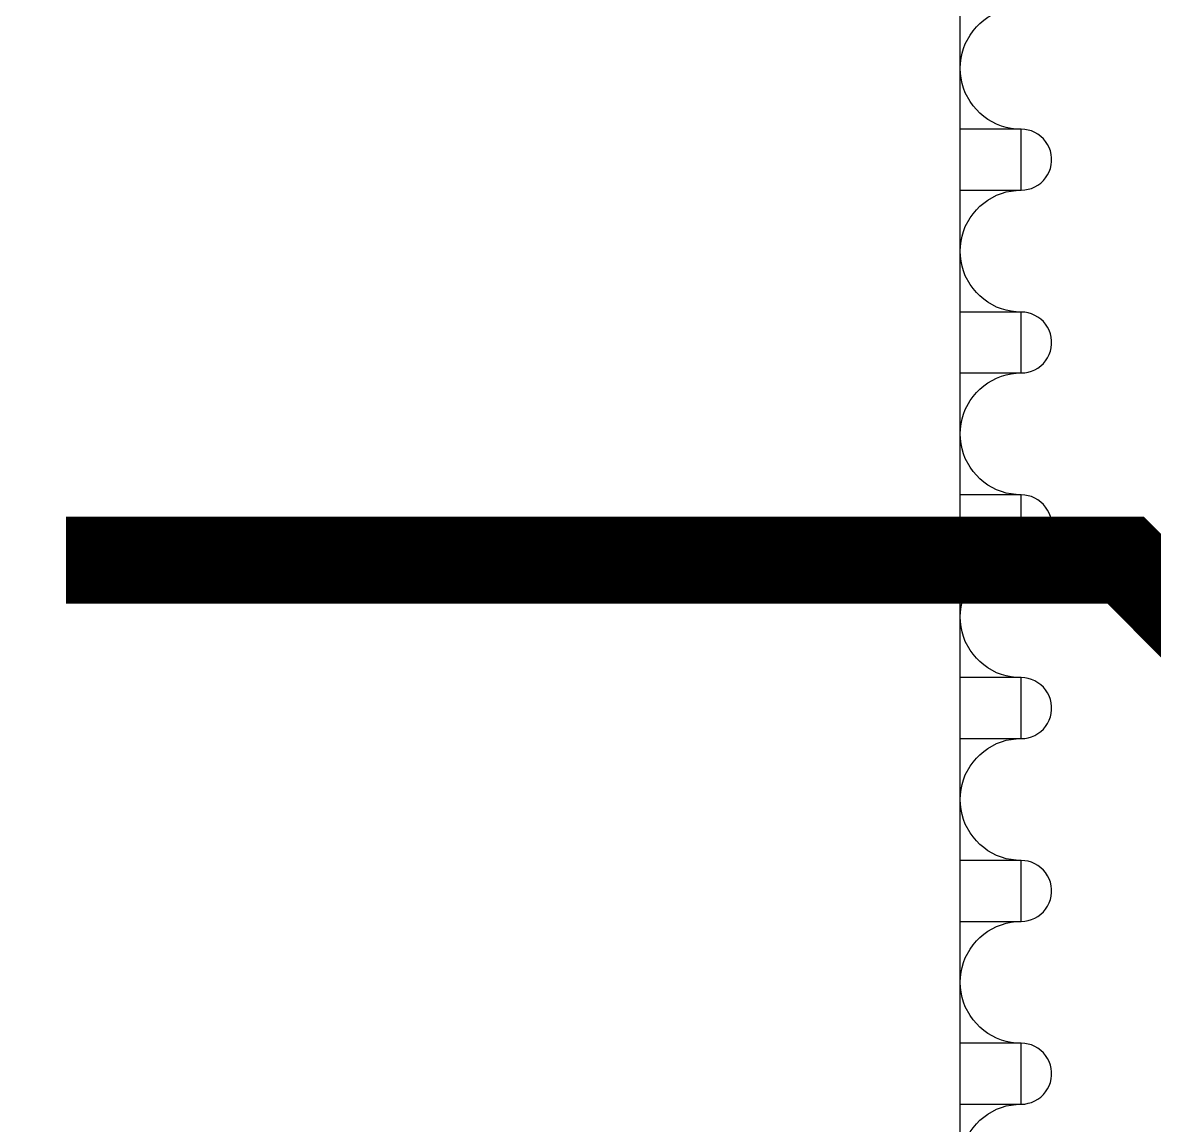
# Model space of a CAD drawing. Extents: x 190.8 to 267.1, y 124 to 174.8.
# Drawn here: x 232.287 to 233.588, y 159.796 to 161.063 of the extents above; entities that cross this region are included whole.
import ezdxf

# ---------------------------------------------------------------- set-up
doc = ezdxf.new("R2010")
doc.units = 0
doc.header["$MEASUREMENT"] = 0

msp = doc.modelspace()

# ---------------------------------------------------------------- linework, layer by layer
for points in [[(233.3646, 159.3856), (233.3646, 161.4023)], [(233.3646, 161.0106), (233.3649, 161.0163), (233.3656, 161.0221), (233.3666, 161.0278), (233.3684, 161.0333), (233.3704, 161.0388), (233.3759, 161.0488), (233.3794, 161.0536), (233.3831, 161.0581), (233.3871, 161.0621), (233.3916, 161.0658), (233.3964, 161.0693), (233.4064, 161.0748), (233.4119, 161.0768), (233.4174, 161.0786), (233.4231, 161.0796), (233.4289, 161.0803), (233.4346, 161.0806)], [(233.4346, 160.9406), (233.4289, 160.9408), (233.4231, 160.9416), (233.4174, 160.9426), (233.4119, 160.9443), (233.4064, 160.9463), (233.3964, 160.9518), (233.3916, 160.9553), (233.3871, 160.9591), (233.3831, 160.9631), (233.3794, 160.9676), (233.3759, 160.9723), (233.3704, 160.9823), (233.3684, 160.9878), (233.3666, 160.9933), (233.3656, 160.9991), (233.3649, 161.0048), (233.3646, 161.0106)], [(233.3646, 160.8706), (233.4346, 160.8706), (233.4346, 160.9406), (233.3646, 160.9406)], [(233.4346, 160.8706), (233.4386, 160.8708), (233.4426, 160.8716), (233.4466, 160.8726), (233.4504, 160.8743), (233.4539, 160.8763), (233.4571, 160.8788), (233.4601, 160.8816), (233.4626, 160.8846), (233.4649, 160.8881), (233.4669, 160.8918), (233.4681, 160.8956), (233.4691, 160.8996), (233.4696, 160.9036), (233.4696, 160.9076), (233.4691, 160.9116), (233.4681, 160.9156), (233.4669, 160.9196), (233.4649, 160.9231), (233.4626, 160.9266), (233.4601, 160.9296), (233.4571, 160.9323), (233.4539, 160.9348), (233.4504, 160.9368), (233.4466, 160.9386), (233.4426, 160.9396), (233.4386, 160.9403), (233.4346, 160.9406)], [(233.3646, 160.8006), (233.3649, 160.8063), (233.3656, 160.8121), (233.3666, 160.8178), (233.3684, 160.8233), (233.3704, 160.8288), (233.3759, 160.8388), (233.3794, 160.8436), (233.3831, 160.8481), (233.3871, 160.8521), (233.3916, 160.8558), (233.3964, 160.8593), (233.4064, 160.8648), (233.4119, 160.8668), (233.4174, 160.8686), (233.4231, 160.8696), (233.4289, 160.8703), (233.4346, 160.8706)], [(233.4346, 160.7306), (233.4289, 160.7308), (233.4231, 160.7316), (233.4174, 160.7326), (233.4119, 160.7343), (233.4064, 160.7363), (233.3964, 160.7418), (233.3916, 160.7453), (233.3871, 160.7491), (233.3831, 160.7531), (233.3794, 160.7576), (233.3759, 160.7623), (233.3704, 160.7723), (233.3684, 160.7778), (233.3666, 160.7833), (233.3656, 160.7891), (233.3649, 160.7948), (233.3646, 160.8006)], [(233.3646, 160.6606), (233.4346, 160.6606), (233.4346, 160.7306), (233.3646, 160.7306)], [(233.4346, 160.6606), (233.4386, 160.6608), (233.4426, 160.6616), (233.4466, 160.6626), (233.4504, 160.6643), (233.4539, 160.6663), (233.4571, 160.6688), (233.4601, 160.6716), (233.4626, 160.6746), (233.4649, 160.6781), (233.4669, 160.6818), (233.4681, 160.6856), (233.4691, 160.6896), (233.4696, 160.6936), (233.4696, 160.6976), (233.4691, 160.7016), (233.4681, 160.7056), (233.4669, 160.7096), (233.4649, 160.7131), (233.4626, 160.7166), (233.4601, 160.7196), (233.4571, 160.7223), (233.4539, 160.7248), (233.4504, 160.7268), (233.4466, 160.7286), (233.4426, 160.7296), (233.4386, 160.7303), (233.4346, 160.7306)], [(233.3646, 160.5906), (233.3649, 160.5963), (233.3656, 160.6021), (233.3666, 160.6078), (233.3684, 160.6133), (233.3704, 160.6188), (233.3759, 160.6288), (233.3794, 160.6336), (233.3831, 160.6381), (233.3871, 160.6421), (233.3916, 160.6458), (233.3964, 160.6493), (233.4064, 160.6548), (233.4119, 160.6568), (233.4174, 160.6586), (233.4231, 160.6596), (233.4289, 160.6603), (233.4346, 160.6606)], [(233.4346, 160.5206), (233.4289, 160.5208), (233.4231, 160.5216), (233.4174, 160.5226), (233.4119, 160.5243), (233.4064, 160.5263), (233.3964, 160.5318), (233.3916, 160.5353), (233.3871, 160.5391), (233.3831, 160.5431), (233.3794, 160.5476), (233.3759, 160.5523), (233.3704, 160.5623), (233.3684, 160.5678), (233.3666, 160.5733), (233.3656, 160.5791), (233.3649, 160.5848), (233.3646, 160.5906)], [(233.3646, 160.4506), (233.4346, 160.4506), (233.4346, 160.5206), (233.3646, 160.5206)], [(233.4346, 160.4506), (233.4386, 160.4508), (233.4426, 160.4516), (233.4466, 160.4526), (233.4504, 160.4543), (233.4539, 160.4563), (233.4571, 160.4588), (233.4601, 160.4616), (233.4626, 160.4646), (233.4649, 160.4681), (233.4669, 160.4718), (233.4681, 160.4756), (233.4691, 160.4796), (233.4696, 160.4836), (233.4696, 160.4876), (233.4691, 160.4916), (233.4681, 160.4956), (233.4669, 160.4996), (233.4649, 160.5031), (233.4626, 160.5066), (233.4601, 160.5096), (233.4571, 160.5123), (233.4539, 160.5148), (233.4504, 160.5168), (233.4466, 160.5186), (233.4426, 160.5196), (233.4386, 160.5203), (233.4346, 160.5206)], [(233.3646, 160.3806), (233.3649, 160.3863), (233.3656, 160.3921), (233.3666, 160.3978), (233.3684, 160.4033), (233.3704, 160.4088), (233.3759, 160.4188), (233.3794, 160.4236), (233.3831, 160.4281), (233.3871, 160.4321), (233.3916, 160.4358), (233.3964, 160.4393), (233.4064, 160.4448), (233.4119, 160.4468), (233.4174, 160.4486), (233.4231, 160.4496), (233.4289, 160.4503), (233.4346, 160.4506)], [(233.4346, 160.3106), (233.4289, 160.3108), (233.4231, 160.3116), (233.4174, 160.3126), (233.4119, 160.3143), (233.4064, 160.3163), (233.3964, 160.3218), (233.3916, 160.3253), (233.3871, 160.3291), (233.3831, 160.3331), (233.3794, 160.3376), (233.3759, 160.3423), (233.3704, 160.3523), (233.3684, 160.3578), (233.3666, 160.3633), (233.3656, 160.3691), (233.3649, 160.3748), (233.3646, 160.3806)], [(233.3646, 160.2406), (233.4346, 160.2406), (233.4346, 160.3106), (233.3646, 160.3106)], [(233.4346, 160.2406), (233.4386, 160.2408), (233.4426, 160.2416), (233.4466, 160.2426), (233.4504, 160.2443), (233.4539, 160.2463), (233.4571, 160.2488), (233.4601, 160.2516), (233.4626, 160.2546), (233.4649, 160.2581), (233.4669, 160.2618), (233.4681, 160.2656), (233.4691, 160.2696), (233.4696, 160.2736), (233.4696, 160.2776), (233.4691, 160.2816), (233.4681, 160.2856), (233.4669, 160.2896), (233.4649, 160.2931), (233.4626, 160.2966), (233.4601, 160.2996), (233.4571, 160.3023), (233.4539, 160.3048), (233.4504, 160.3068), (233.4466, 160.3086), (233.4426, 160.3096), (233.4386, 160.3103), (233.4346, 160.3106)], [(233.3646, 160.1706), (233.3649, 160.1763), (233.3656, 160.1821), (233.3666, 160.1878), (233.3684, 160.1933), (233.3704, 160.1988), (233.3759, 160.2088), (233.3794, 160.2136), (233.3831, 160.2181), (233.3871, 160.2221), (233.3916, 160.2258), (233.3964, 160.2293), (233.4064, 160.2348), (233.4119, 160.2368), (233.4174, 160.2386), (233.4231, 160.2396), (233.4289, 160.2403), (233.4346, 160.2406)], [(233.4346, 160.1006), (233.4289, 160.1008), (233.4231, 160.1016), (233.4174, 160.1026), (233.4119, 160.1043), (233.4064, 160.1063), (233.3964, 160.1118), (233.3916, 160.1153), (233.3871, 160.1191), (233.3831, 160.1231), (233.3794, 160.1276), (233.3759, 160.1323), (233.3704, 160.1423), (233.3684, 160.1478), (233.3666, 160.1533), (233.3656, 160.1591), (233.3649, 160.1648), (233.3646, 160.1706)], [(233.3646, 160.0306), (233.4346, 160.0306), (233.4346, 160.1006), (233.3646, 160.1006)], [(233.4346, 160.0306), (233.4386, 160.0308), (233.4426, 160.0316), (233.4466, 160.0326), (233.4504, 160.0343), (233.4539, 160.0363), (233.4571, 160.0388), (233.4601, 160.0416), (233.4626, 160.0446), (233.4649, 160.0481), (233.4669, 160.0518), (233.4681, 160.0556), (233.4691, 160.0596), (233.4696, 160.0636), (233.4696, 160.0676), (233.4691, 160.0716), (233.4681, 160.0756), (233.4669, 160.0796), (233.4649, 160.0831), (233.4626, 160.0866), (233.4601, 160.0896), (233.4571, 160.0923), (233.4539, 160.0948), (233.4504, 160.0968), (233.4466, 160.0986), (233.4426, 160.0996), (233.4386, 160.1003), (233.4346, 160.1006)], [(233.3646, 159.9606), (233.3649, 159.9663), (233.3656, 159.9721), (233.3666, 159.9778), (233.3684, 159.9833), (233.3704, 159.9888), (233.3759, 159.9988), (233.3794, 160.0036), (233.3831, 160.0081), (233.3871, 160.0121), (233.3916, 160.0158), (233.3964, 160.0193), (233.4064, 160.0248), (233.4119, 160.0268), (233.4174, 160.0286), (233.4231, 160.0296), (233.4289, 160.0303), (233.4346, 160.0306)], [(233.4346, 159.8906), (233.4289, 159.8908), (233.4231, 159.8916), (233.4174, 159.8926), (233.4119, 159.8943), (233.4064, 159.8963), (233.3964, 159.9018), (233.3916, 159.9053), (233.3871, 159.9091), (233.3831, 159.9131), (233.3794, 159.9176), (233.3759, 159.9223), (233.3704, 159.9323), (233.3684, 159.9378), (233.3666, 159.9433), (233.3656, 159.9491), (233.3649, 159.9548), (233.3646, 159.9606)], [(233.3646, 159.8206), (233.4346, 159.8206), (233.4346, 159.8906), (233.3646, 159.8906)], [(233.4346, 159.8206), (233.4386, 159.8208), (233.4426, 159.8216), (233.4466, 159.8226), (233.4504, 159.8243), (233.4539, 159.8263), (233.4571, 159.8288), (233.4601, 159.8316), (233.4626, 159.8346), (233.4649, 159.8381), (233.4669, 159.8418), (233.4681, 159.8456), (233.4691, 159.8496), (233.4696, 159.8536), (233.4696, 159.8576), (233.4691, 159.8616), (233.4681, 159.8656), (233.4669, 159.8696), (233.4649, 159.8731), (233.4626, 159.8766), (233.4601, 159.8796), (233.4571, 159.8823), (233.4539, 159.8848), (233.4504, 159.8868), (233.4466, 159.8886), (233.4426, 159.8896), (233.4386, 159.8903), (233.4346, 159.8906)], [(233.3646, 159.7506), (233.3649, 159.7563), (233.3656, 159.7621), (233.3666, 159.7678), (233.3684, 159.7733), (233.3704, 159.7788), (233.3759, 159.7888), (233.3794, 159.7936), (233.3831, 159.7981), (233.3871, 159.8021), (233.3916, 159.8058), (233.3964, 159.8093), (233.4064, 159.8148), (233.4119, 159.8168), (233.4174, 159.8186), (233.4231, 159.8196), (233.4289, 159.8203), (233.4346, 159.8206)]]:
    msp.add_lwpolyline(points)
at = {"const_width": 0.1}
msp.add_lwpolyline([(232.3371, 160.4457), (233.5546, 160.4457), (235.0492, 158.9371), (254.2139, 158.9371), (254.9533, 160.9281), (261.3396, 160.9281), (261.9746, 160.365), (261.9746, 159.3557)], dxfattribs=at)

doc.saveas('drawing.dxf')
